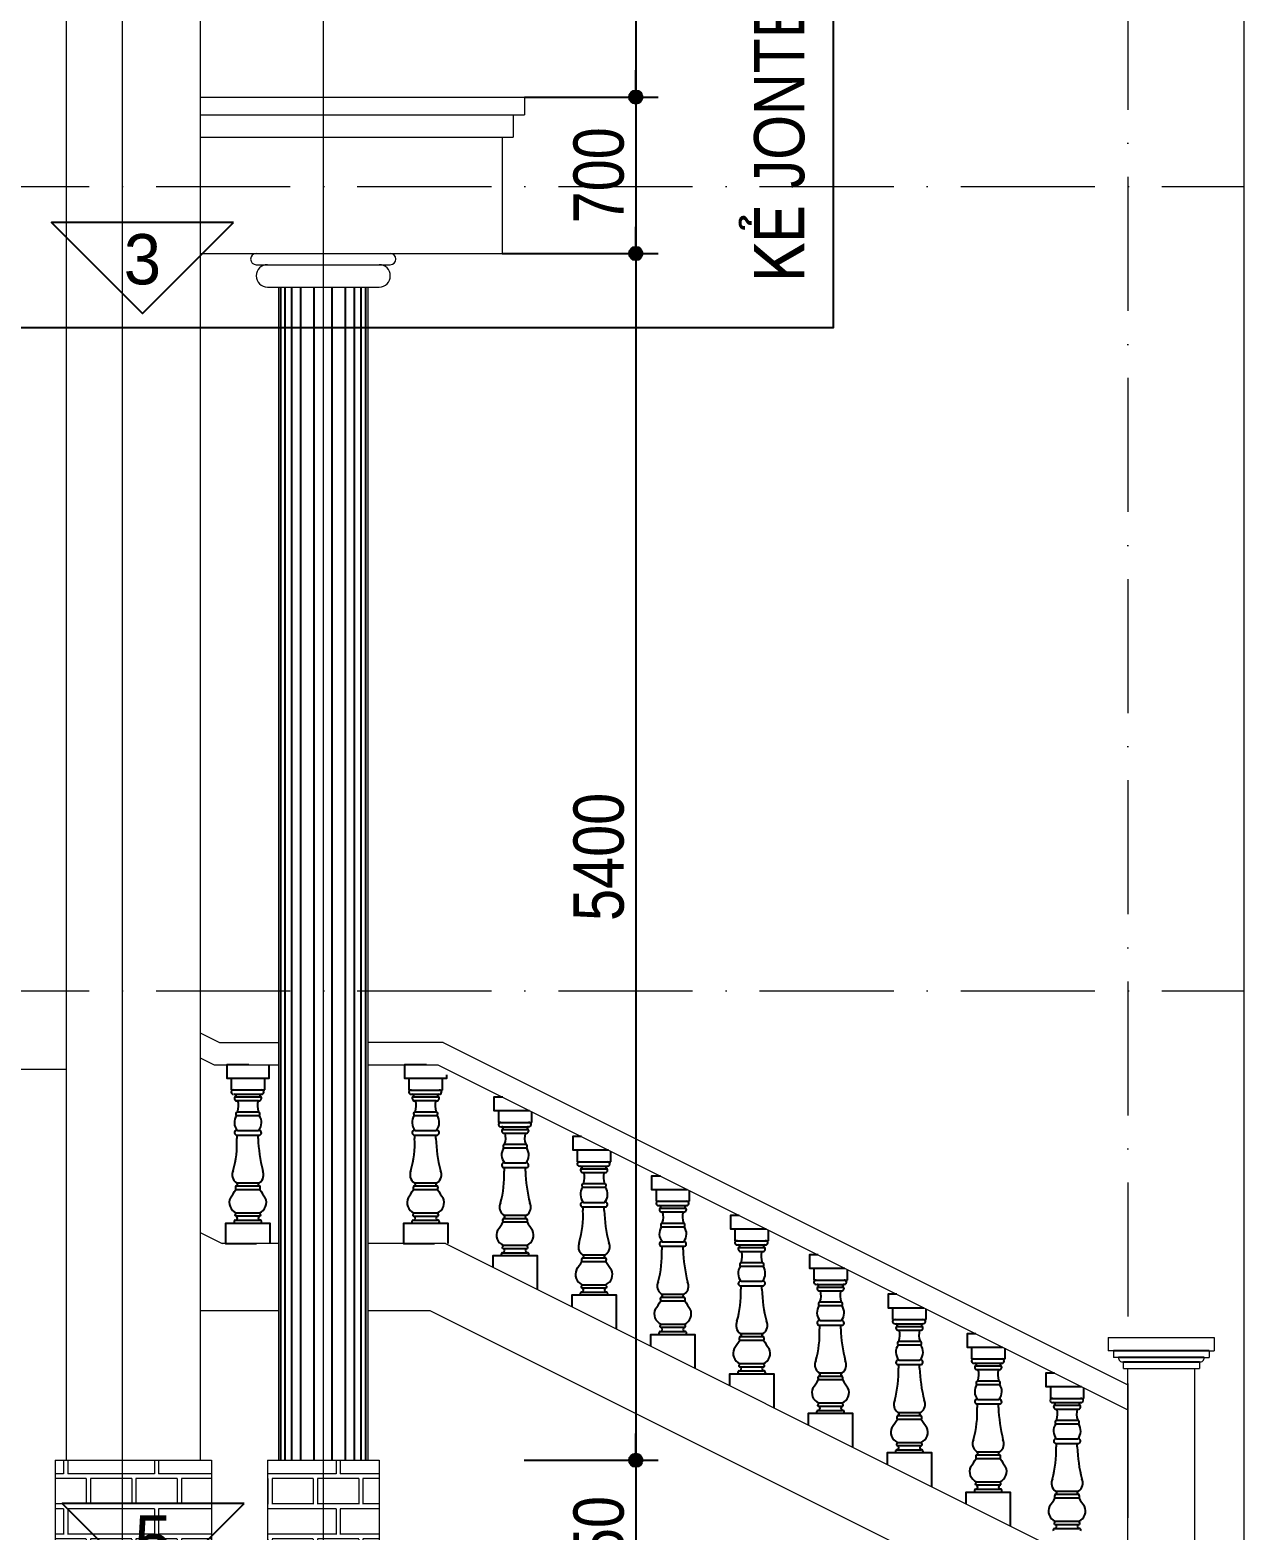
# Model space of a CAD drawing. Header units: millimetres. Extents: x 2594 to 27305, y 1526 to 19538.
# Drawn here: x 21233 to 26665, y 5228 to 11945 of the extents above; entities that cross this region are included whole.
import ezdxf
from ezdxf.enums import TextEntityAlignment as Align

# ---------------------------------------------------------------- set-up
doc = ezdxf.new("R2010")
doc.units = ezdxf.units.MM
doc.linetypes.add('ACAD_ISO10W100', pattern=[18, 12, -3, 0, -3])
for name, color, linetype in [('DIM', 1, 'Continuous'), ('HATCH', 8, 'Continuous'), ('TAGS', 60, 'Continuous'), ('TEXT', 7, 'Continuous')]:
    doc.layers.add(name, color=color, linetype=linetype)
for name, color, linetype, lineweight in [('HACHT', 8, 'Continuous', 5), ('NET-THAY', 2, 'Continuous', 13), ('TRUC', 24, 'Continuous', 0)]:
    doc.layers.add(name, color=color, linetype=linetype, lineweight=lineweight)
doc.styles.add('1', font='', dxfattribs={"height": 250})
doc.styles.add('AVO', font='')
doc.styles.add('HEL-CONDENSE', font='')
doc.styles.get('1').set_extended_font_data('VNI-Helve-Condense')
doc.styles.get('AVO').set_extended_font_data('VNI-Avo')
doc.styles.get('HEL-CONDENSE').set_extended_font_data('VNI-Helve-Condense')
doc.dimstyles.new('D100', dxfattribs={"dimtxt": 225, "dimasz": 1.2, "dimexe": 100, "dimexo": 0, "dimgap": 50, "dimtad": 1, "dimdec": 0, "dimzin": 13, "dimdsep": 46, "dimtxsty": 'HEL-CONDENSE', "dimblk": 'D50', "dimcen": 0, "dimclrd": 1, "dimclre": 1, "dimclrt": 7, "dimadec": 0, "dimazin": 0, "dimtfac": 1, "dimtdec": 0, "dimtmove": 0, "dimatfit": 3, "dimldrblk": 'D50', "dimfxl": 1, "dimtolj": 1, "dimtzin": 13, "dimarcsym": 0})
pattern_1 = [(180, (-1291695.48, -223911.3), (-3e-14, -270.968), [387.35, -19.05]), (180, (-1291695.48, -224025.6), (-3e-14, -270.968), [387.35, -19.05]), (180, (-1291797.08, -224046.8), (-3e-14, -270.968), [184.15, -19.05]), (180, (-1291797.08, -224161.1), (-3e-14, -270.968), [184.15, -19.05]), (270, (-1291695.5, -223911.3), (406.4, -7e-14), [114.3, -156.6672]), (270, (-1291676.43, -223911.3), (406.4, -7e-14), [114.3, -156.6672]), (270, (-1291797.08, -224046.8), (203.2, -4e-14), [114.3, -156.6672]), (270, (-1291778.03, -224046.8), (203.2, -4e-14), [114.3, -156.6672])]

# ---------------------------------------------------------------- blocks, each defined once
blk = doc.blocks.new('D50')
at = {"layer": 'DIM'}
blk.add_hatch(color=256, dxfattribs=at).paths.add_polyline_path([(25, 0, 1), (-25, 0, 1)])
blk.add_line((25, 0), (100, 0), dxfattribs=at)
blk.add_circle((0, 0), 25, dxfattribs=at)
blk = doc.blocks.new('*D119')
at = {"layer": 'DEFPOINTS', "color": 0, "linetype": 'Continuous', "transparency": 16777216}
for p in [(23440.2, 14844.6), (23445, 11644.6), (23943.5, 11644.6)]:
    blk.add_point(p, dxfattribs=at)
at = {"layer": 'DIM', "color": 1, "linetype": 'Continuous', "lineweight": -2, "transparency": 16777216}
for p, q in [((23440.2, 14844.6), (24043.5, 14844.6)), ((23943.5, 14843.4), (23943.5, 11645.8)), ((23445, 11644.6), (24043.5, 11644.6))]:
    blk.add_line(p, q, dxfattribs=at)
at = {"layer": 'DIM', "color": 1, "linetype": 'Continuous', "lineweight": -2, "transparency": 16777216, "xscale": 1.199999999999999, "yscale": 1.199999999999999, "zscale": 1.199999999999999}
for p, rotation in [((23943.5, 14844.6), 90), ((23943.5, 11644.6), 270)]:
    blk.add_blockref('D50', p, dxfattribs=dict(at, rotation=rotation))
at = {"layer": 'DIM', "color": 7, "linetype": 'Continuous', "transparency": 16777216, "insert": (23778.6, 13244.6), "char_height": 225, "attachment_point": 5, "rotation": 90, "style": 'HEL-CONDENSE'}
blk.add_mtext('\\A1;3200', dxfattribs=at)
blk = doc.blocks.new('*D120')
at = {"layer": 'DEFPOINTS', "color": 0, "linetype": 'Continuous', "transparency": 16777216}
for p in [(23445, 11644.6), (23345, 10944.6), (23943.5, 10944.6)]:
    blk.add_point(p, dxfattribs=at)
at = {"layer": 'DIM', "color": 1, "linetype": 'Continuous', "lineweight": -2, "transparency": 16777216}
for p, q in [((23445, 11644.6), (24043.5, 11644.6)), ((23943.5, 11643.4), (23943.5, 10945.8)), ((23345, 10944.6), (24043.5, 10944.6))]:
    blk.add_line(p, q, dxfattribs=at)
at = {"layer": 'DIM', "color": 1, "linetype": 'Continuous', "lineweight": -2, "transparency": 16777216, "xscale": 1.199999999999999, "yscale": 1.199999999999999, "zscale": 1.199999999999999}
for p, rotation in [((23943.5, 11644.6), 90), ((23943.5, 10944.6), 270)]:
    blk.add_blockref('D50', p, dxfattribs=dict(at, rotation=rotation))
at = {"layer": 'DIM', "color": 7, "linetype": 'Continuous', "transparency": 16777216, "insert": (23778.6, 11294.6), "char_height": 225, "attachment_point": 5, "rotation": 90, "style": 'HEL-CONDENSE'}
blk.add_mtext('\\A1;700', dxfattribs=at)
blk = doc.blocks.new('*D121')
at = {"layer": 'DEFPOINTS', "color": 0, "linetype": 'Continuous', "transparency": 16777216}
for p in [(23345, 10944.6), (23444.2, 5544.6), (23943.5, 5544.6)]:
    blk.add_point(p, dxfattribs=at)
at = {"layer": 'DIM', "color": 1, "linetype": 'Continuous', "lineweight": -2, "transparency": 16777216}
for p, q in [((23345, 10944.6), (24043.5, 10944.6)), ((23943.5, 10943.4), (23943.5, 5545.8)), ((23444.2, 5544.6), (24043.5, 5544.6))]:
    blk.add_line(p, q, dxfattribs=at)
at = {"layer": 'DIM', "color": 1, "linetype": 'Continuous', "lineweight": -2, "transparency": 16777216, "xscale": 1.199999999999999, "yscale": 1.199999999999999, "zscale": 1.199999999999999}
for p, rotation in [((23943.5, 10944.6), 90), ((23943.5, 5544.6), 270)]:
    blk.add_blockref('D50', p, dxfattribs=dict(at, rotation=rotation))
at = {"layer": 'DIM', "color": 7, "linetype": 'Continuous', "transparency": 16777216, "insert": (23778.6, 8244.6), "char_height": 225, "attachment_point": 5, "rotation": 90, "style": 'HEL-CONDENSE'}
blk.add_mtext('\\A1;5400', dxfattribs=at)
blk = doc.blocks.new('*D122')
at = {"layer": 'DEFPOINTS', "color": 0, "linetype": 'Continuous', "transparency": 16777216}
for p in [(23444.2, 5544.6), (23499.1, 4794.6), (23943.5, 4794.6)]:
    blk.add_point(p, dxfattribs=at)
at = {"layer": 'DIM', "color": 1, "linetype": 'Continuous', "lineweight": -2, "transparency": 16777216}
for p, q in [((23444.2, 5544.6), (24043.5, 5544.6)), ((23943.5, 5543.4), (23943.5, 4795.8)), ((23499.1, 4794.6), (24043.5, 4794.6))]:
    blk.add_line(p, q, dxfattribs=at)
at = {"layer": 'DIM', "color": 1, "linetype": 'Continuous', "lineweight": -2, "transparency": 16777216, "xscale": 1.199999999999999, "yscale": 1.199999999999999, "zscale": 1.199999999999999}
for p, rotation in [((23943.5, 5544.6), 90), ((23943.5, 4794.6), 270)]:
    blk.add_blockref('D50', p, dxfattribs=dict(at, rotation=rotation))
at = {"layer": 'DIM', "color": 7, "linetype": 'Continuous', "transparency": 16777216, "insert": (23778.6, 5169.6), "char_height": 225, "attachment_point": 5, "rotation": 90, "style": 'HEL-CONDENSE'}
blk.add_mtext('\\A1;750', dxfattribs=at)
blk = doc.blocks.new('TUONG-NAM')
at = {"layer": 'TAGS'}
blk.add_lwpolyline([(-452.5, -452.5), (452.5, -452.5), (0, 0)], close=True, dxfattribs=at)
at = {"layer": 'TAGS', "linetype": 'Continuous', "style": 'AVO'}
blk.add_attdef('KH-TUONG', text='', height=250, dxfattribs=at).set_placement((0.5, -269.3), align=Align.MIDDLE_CENTER)

msp = doc.modelspace()

# ---------------------------------------------------------------- hatches: boundary and pattern name
at = {"layer": 'HACHT'}
h = msp.add_hatch(dxfattribs=at)
h.set_pattern_fill('AR-BRELM', color=256, scale=2, angle=180, style=0)
h.set_pattern_definition(pattern_1)
h.paths.add_polyline_path([(21345.026, 5544.585), (21345.026, 4944.585), (21695.026, 4944.585), (21695.026, 5544.585)])
h.paths.add_polyline_path([(21345.026, 4944.585), (21345.026, 4794.585), (21695.026, 4794.585), (21695.026, 4944.585)])
h.paths.add_polyline_path([(22045.026, 4944.585), (22045.026, 5544.585), (21695.026, 5544.585), (21695.026, 4944.585)])
h.paths.add_polyline_path([(22045.026, 4794.585), (22045.026, 4944.585), (21695.026, 4944.585), (21695.026, 4794.585)])
h = msp.add_hatch(dxfattribs=at)
h.set_pattern_fill('AR-BRELM', color=256, scale=2, angle=180, style=0)
h.set_pattern_definition(pattern_1)
h.paths.add_polyline_path([(22295.026, 5544.585), (22295.026, 4944.585), (22445.026, 4944.585), (22445.026, 5544.585)])
h.paths.add_polyline_path([(22295.026, 4944.585), (22295.026, 4794.585), (22445.026, 4794.585), (22445.026, 4944.585)])
h.paths.add_polyline_path([(22795.026, 4944.585), (22795.026, 5544.585), (22445.026, 5544.585), (22445.026, 4944.585)])
h.paths.add_polyline_path([(22795.026, 4794.585), (22795.026, 4944.585), (22445.026, 4944.585), (22445.026, 4794.585)])

# ---------------------------------------------------------------- linework, layer by layer
at = {"layer": 'HATCH'}
for p, q in [((22355.026, 5544.585), (22355.026, 10794.585)), ((22375.026, 5544.585), (22375.026, 10794.585)), ((22405.026, 5544.585), (22405.026, 10794.585)), ((22445.026, 5544.585), (22445.026, 10794.585)), ((22505.026, 5544.585), (22505.026, 10794.585)), ((22585.026, 5544.585), (22585.026, 10794.585)), ((22645.026, 5544.585), (22645.026, 10794.585)), ((22685.026, 5544.585), (22685.026, 10794.585)), ((22715.026, 5544.585), (22715.026, 10794.585)), ((22735.026, 5544.585), (22735.026, 10794.585)), ((22155.468, 7000.062), (22260.845, 7000.062)), ((22160.896, 7020.366), (22255.417, 7020.366)), ((22950.772, 7000.008), (23056.148, 7000.008)), ((22956.2, 7020.312), (23050.721, 7020.312)), ((22253.845, 6984.124), (22253.845, 6984.124)), ((23049.148, 6984.07), (23049.148, 6984.07)), ((23351.219, 6854.849), (23456.596, 6854.849)), ((23356.647, 6875.153), (23451.168, 6875.153)), ((22155.912, 6786.16), (22259.401, 6786.16)), ((22951.216, 6786.106), (23054.705, 6786.106)), ((23449.596, 6838.911), (23449.596, 6838.911)), ((22154.296, 6756.228), (22261.017, 6756.228)), ((22155.912, 6772.366), (22259.401, 6772.366)), ((22949.6, 6756.174), (23056.321, 6756.174)), ((22951.216, 6772.312), (23054.705, 6772.312)), ((23704.005, 6678.456), (23809.382, 6678.456)), ((23709.433, 6698.76), (23803.954, 6698.76)), ((23802.382, 6662.518), (23802.382, 6662.518)), ((23350.047, 6611.015), (23456.768, 6611.015)), ((23351.663, 6640.947), (23455.152, 6640.947)), ((23351.663, 6627.153), (23455.152, 6627.153)), ((24062.219, 6522.367), (24156.74, 6522.367)), ((23704.449, 6464.554), (23807.938, 6464.554)), ((23704.449, 6450.76), (23807.938, 6450.76)), ((24056.792, 6502.063), (24162.168, 6502.063)), ((24155.168, 6486.125), (24155.168, 6486.125)), ((23702.833, 6434.622), (23809.554, 6434.622)), ((24409.578, 6325.67), (24514.954, 6325.67)), ((24415.005, 6345.974), (24509.527, 6345.974)), ((24055.619, 6258.229), (24162.34, 6258.229)), ((24057.235, 6288.161), (24160.724, 6288.161)), ((24057.235, 6274.367), (24160.724, 6274.367)), ((24507.954, 6309.732), (24507.954, 6309.732)), ((24762.364, 6149.277), (24867.74, 6149.277)), ((24767.791, 6169.581), (24862.313, 6169.581)), ((24860.74, 6133.339), (24860.74, 6133.339)), ((24408.405, 6081.836), (24515.126, 6081.836)), ((24410.021, 6111.768), (24513.51, 6111.768)), ((24410.021, 6097.974), (24513.51, 6097.974)), ((25120.578, 5993.188), (25215.099, 5993.188)), ((24762.807, 5935.374), (24866.297, 5935.374)), ((24762.807, 5921.581), (24866.297, 5921.581)), ((25115.15, 5972.884), (25220.526, 5972.884)), ((25213.526, 5956.946), (25213.526, 5956.946)), ((24761.191, 5905.443), (24867.913, 5905.443)), ((25467.936, 5796.491), (25573.313, 5796.491)), ((25473.364, 5816.795), (25567.885, 5816.795)), ((25566.313, 5780.553), (25566.313, 5780.553)), ((25113.977, 5729.05), (25220.699, 5729.05)), ((25115.594, 5758.981), (25219.083, 5758.981)), ((25115.594, 5745.188), (25219.083, 5745.188)), ((25468.38, 5582.588), (25571.869, 5582.588)), ((25820.722, 5620.097), (25926.099, 5620.097)), ((25826.15, 5640.402), (25920.671, 5640.402)), ((25919.099, 5604.16), (25919.099, 5604.16)), ((25466.764, 5552.657), (25573.485, 5552.657)), ((25468.38, 5568.794), (25571.869, 5568.794)), ((25819.55, 5376.264), (25926.271, 5376.264)), ((25821.166, 5406.195), (25924.655, 5406.195)), ((25821.166, 5392.401), (25924.655, 5392.401))]:
    msp.add_line(p, q, dxfattribs=at)
at = {"layer": 'HATCH', "ltscale": 100}
for p, q in [((22133.156, 7254.586), (22133.156, 7201.469)), ((22283.156, 7201.469), (22283.156, 7254.586)), ((22928.46, 7254.532), (22928.46, 7201.415)), ((23078.46, 7201.415), (23078.46, 7254.532)), ((22133.156, 7201.469), (22144.108, 7201.469)), ((22144.108, 7201.469), (22267.696, 7201.469)), ((22268.467, 7201.469), (22283.156, 7201.469)), ((22928.46, 7201.415), (22939.411, 7201.415)), ((22939.411, 7201.415), (23063, 7201.415)), ((23063.771, 7201.415), (23078.46, 7201.415)), ((22145.801, 7182.51), (22268.002, 7182.51)), ((22149.713, 7170.417), (22266.6, 7170.417)), ((22154.952, 7153.894), (22253.621, 7153.894)), ((22941.105, 7182.456), (23063.306, 7182.456)), ((22945.017, 7170.363), (23061.904, 7170.363)), ((22950.256, 7153.84), (23048.924, 7153.84)), ((22157.611, 7087.751), (22258.701, 7087.751)), ((22160.786, 7104.006), (22255.527, 7104.006)), ((22952.915, 7087.697), (23054.005, 7087.697)), ((22956.09, 7103.952), (23050.831, 7103.952)), ((23328.907, 7109.373), (23328.907, 7056.256)), ((23328.907, 7056.256), (23339.859, 7056.256)), ((23339.859, 7056.256), (23463.447, 7056.256)), ((23464.218, 7056.256), (23478.907, 7056.256)), ((23478.907, 7056.256), (23478.907, 7103.875)), ((22155.468, 7000.062), (22155.468, 7000.062)), ((22155.468, 7000.062), (22155.468, 7000.062)), ((22158.73, 7000.062), (22158.73, 6984.124)), ((22253.845, 6984.124), (22253.845, 7000.062)), ((22260.845, 7000.062), (22260.845, 7000.062)), ((22950.772, 7000.008), (22950.772, 7000.008)), ((22950.772, 7000.008), (22950.772, 7000.008)), ((22954.034, 7000.008), (22954.034, 6984.07)), ((23049.148, 6984.07), (23049.148, 7000.008)), ((23056.148, 7000.008), (23056.148, 7000.008)), ((23341.552, 7037.298), (23463.753, 7037.298)), ((23345.464, 7025.204), (23462.351, 7025.204)), ((23350.703, 7008.682), (23449.372, 7008.682)), ((23353.362, 6942.538), (23454.452, 6942.538)), ((23356.537, 6958.793), (23451.278, 6958.793)), ((23681.694, 6932.98), (23681.694, 6879.863)), ((23831.694, 6879.863), (23831.694, 6927.482)), ((23351.219, 6854.849), (23351.219, 6854.849)), ((23351.219, 6854.849), (23351.219, 6854.849)), ((23354.481, 6854.849), (23354.481, 6838.911)), ((23449.596, 6838.911), (23449.596, 6854.849)), ((23456.596, 6854.849), (23456.596, 6854.849)), ((23681.694, 6879.863), (23692.645, 6879.863)), ((23692.645, 6879.863), (23816.233, 6879.863)), ((23694.338, 6860.904), (23816.539, 6860.904)), ((23817.004, 6879.863), (23831.694, 6879.863)), ((23698.25, 6848.811), (23815.137, 6848.811)), ((23703.49, 6832.289), (23802.158, 6832.289)), ((23706.149, 6766.145), (23807.239, 6766.145)), ((23709.323, 6782.4), (23804.064, 6782.4)), ((24034.48, 6756.587), (24034.48, 6703.47)), ((24184.48, 6703.47), (24184.48, 6751.089)), ((22155.087, 6648.153), (22155.087, 6651.656)), ((22155.087, 6651.656), (22260.226, 6651.656)), ((22260.226, 6648.153), (22260.226, 6651.656)), ((22950.391, 6648.099), (22950.391, 6651.602)), ((22950.391, 6651.602), (23055.53, 6651.602)), ((23055.53, 6648.099), (23055.53, 6651.602)), ((23704.005, 6678.456), (23704.005, 6678.456)), ((23704.005, 6678.456), (23704.005, 6678.456)), ((23707.267, 6678.456), (23707.267, 6662.518)), ((23802.382, 6662.518), (23802.382, 6678.456)), ((23809.382, 6678.456), (23809.382, 6678.456)), ((24034.48, 6703.47), (24045.431, 6703.47)), ((24045.431, 6703.47), (24169.02, 6703.47)), ((24047.124, 6684.511), (24169.325, 6684.511)), ((24051.037, 6672.418), (24167.923, 6672.418)), ((24056.276, 6655.895), (24154.944, 6655.895)), ((24169.79, 6703.47), (24184.48, 6703.47)), ((22108.156, 6604.588), (22108.156, 6514.585)), ((22308.156, 6604.588), (22108.156, 6604.588)), ((22146.894, 6604.588), (22146.894, 6608.115)), ((22153.867, 6637.642), (22151.598, 6637.642)), ((22151.598, 6618.626), (22153.867, 6618.626)), ((22153.867, 6637.642), (22261.446, 6637.642)), ((22153.913, 6618.626), (22261.446, 6618.626)), ((22261.446, 6637.642), (22263.715, 6637.642)), ((22263.715, 6618.626), (22261.446, 6618.626)), ((22268.418, 6605.36), (22268.418, 6608.115)), ((22308.156, 6563.735), (22308.156, 6604.588)), ((22903.46, 6604.534), (22903.46, 6514.531)), ((23103.46, 6604.534), (22903.46, 6604.534)), ((22942.198, 6604.534), (22942.198, 6608.061)), ((22949.171, 6637.588), (22946.902, 6637.588)), ((22946.902, 6618.572), (22949.171, 6618.572)), ((22949.171, 6637.588), (23056.749, 6637.588)), ((22949.217, 6618.572), (23056.749, 6618.572)), ((23056.749, 6637.588), (23059.019, 6637.588)), ((23059.019, 6618.572), (23056.749, 6618.572)), ((23063.722, 6605.306), (23063.722, 6608.061)), ((23103.46, 6563.681), (23103.46, 6604.534)), ((24058.935, 6589.752), (24160.025, 6589.752)), ((24062.109, 6606.007), (24156.851, 6606.007)), ((24387.266, 6580.193), (24387.266, 6527.077)), ((24387.266, 6527.077), (24398.217, 6527.077)), ((24398.217, 6527.077), (24521.806, 6527.077)), ((24522.576, 6527.077), (24537.266, 6527.077)), ((24537.266, 6527.077), (24537.266, 6574.696)), ((23303.907, 6459.375), (23303.907, 6408.752)), ((23503.907, 6459.375), (23303.907, 6459.375)), ((23342.645, 6459.375), (23342.645, 6462.902)), ((23349.618, 6492.429), (23347.349, 6492.429)), ((23347.349, 6473.413), (23349.618, 6473.413)), ((23349.618, 6492.429), (23457.197, 6492.429)), ((23349.664, 6473.413), (23457.197, 6473.413)), ((23350.838, 6502.94), (23350.838, 6506.444)), ((23350.838, 6506.444), (23455.977, 6506.444)), ((23455.977, 6502.94), (23455.977, 6506.444)), ((23457.197, 6492.429), (23459.466, 6492.429)), ((23459.466, 6473.413), (23457.197, 6473.413)), ((23464.169, 6460.147), (23464.169, 6462.902)), ((24056.792, 6502.063), (24056.792, 6502.063)), ((24056.792, 6502.063), (24056.792, 6502.063)), ((24060.053, 6502.063), (24060.053, 6486.125)), ((24155.168, 6486.125), (24155.168, 6502.063)), ((24162.168, 6502.063), (24162.168, 6502.063)), ((24399.91, 6508.118), (24522.111, 6508.118)), ((24403.823, 6496.025), (24520.709, 6496.025)), ((24409.062, 6479.502), (24507.73, 6479.502)), ((24411.721, 6413.359), (24512.811, 6413.359)), ((24414.895, 6429.614), (24509.637, 6429.614)), ((24740.052, 6403.8), (24740.052, 6350.683)), ((24890.052, 6350.683), (24890.052, 6398.303)), ((23702.404, 6316.036), (23700.135, 6316.036)), ((23702.404, 6316.036), (23809.983, 6316.036)), ((23703.624, 6326.547), (23703.624, 6330.051)), ((23703.624, 6330.051), (23808.763, 6330.051)), ((23808.763, 6326.547), (23808.763, 6330.051)), ((23809.983, 6316.036), (23812.252, 6316.036)), ((24409.578, 6325.67), (24409.578, 6325.67)), ((24409.578, 6325.67), (24409.578, 6325.67)), ((24412.839, 6325.67), (24412.839, 6309.732)), ((24507.954, 6309.732), (24507.954, 6325.67)), ((24514.954, 6325.67), (24514.954, 6325.67)), ((24740.052, 6350.683), (24751.003, 6350.683)), ((24751.003, 6350.683), (24874.592, 6350.683)), ((24752.697, 6331.725), (24874.897, 6331.725)), ((24756.609, 6319.632), (24873.495, 6319.632)), ((24875.362, 6350.683), (24890.052, 6350.683)), ((23656.694, 6282.982), (23656.694, 6232.359)), ((23856.694, 6282.982), (23656.694, 6282.982)), ((23695.432, 6282.982), (23695.432, 6286.509)), ((23700.135, 6297.02), (23702.404, 6297.02)), ((23702.45, 6297.02), (23809.983, 6297.02)), ((23812.252, 6297.02), (23809.983, 6297.02)), ((23816.955, 6283.754), (23816.955, 6286.509)), ((24761.848, 6303.109), (24860.516, 6303.109)), ((24767.681, 6253.221), (24862.423, 6253.221)), ((24764.507, 6236.966), (24865.597, 6236.966)), ((25092.838, 6227.407), (25092.838, 6174.29)), ((25242.838, 6174.29), (25242.838, 6221.91)), ((24055.19, 6139.643), (24052.921, 6139.643)), ((24052.921, 6120.627), (24055.19, 6120.627)), ((24055.19, 6139.643), (24162.769, 6139.643)), ((24055.237, 6120.627), (24162.769, 6120.627)), ((24056.41, 6150.154), (24056.41, 6153.657)), ((24056.41, 6153.657), (24161.549, 6153.657)), ((24161.549, 6150.154), (24161.549, 6153.657)), ((24162.769, 6139.643), (24165.038, 6139.643)), ((24165.038, 6120.627), (24162.769, 6120.627)), ((24762.364, 6149.277), (24762.364, 6149.277)), ((24762.364, 6149.277), (24762.364, 6149.277)), ((24765.625, 6149.277), (24765.625, 6133.339)), ((24860.74, 6133.339), (24860.74, 6149.277)), ((24867.74, 6149.277), (24867.74, 6149.277)), ((25092.838, 6174.29), (25103.789, 6174.29)), ((25103.789, 6174.29), (25227.378, 6174.29)), ((25105.483, 6155.332), (25227.684, 6155.332)), ((25109.395, 6143.239), (25226.281, 6143.239)), ((25114.634, 6126.716), (25213.302, 6126.716)), ((25228.149, 6174.29), (25242.838, 6174.29)), ((24009.48, 6106.589), (24009.48, 6055.965)), ((24209.48, 6106.589), (24009.48, 6106.589)), ((24048.218, 6106.589), (24048.218, 6110.116)), ((24169.742, 6107.361), (24169.742, 6110.116)), ((25117.293, 6060.573), (25218.383, 6060.573)), ((25120.467, 6076.828), (25215.209, 6076.828)), ((25445.624, 6051.014), (25445.624, 5997.897)), ((25595.624, 5997.897), (25595.624, 6045.517)), ((25445.624, 5997.897), (25456.576, 5997.897)), ((25456.576, 5997.897), (25580.164, 5997.897)), ((25458.269, 5978.939), (25580.47, 5978.939)), ((25580.935, 5997.897), (25595.624, 5997.897)), ((24362.266, 5930.195), (24362.266, 5879.572)), ((24562.266, 5930.195), (24362.266, 5930.195)), ((24401.004, 5930.195), (24401.004, 5933.723)), ((24407.977, 5963.25), (24405.707, 5963.25)), ((24405.707, 5944.234), (24407.977, 5944.234)), ((24407.977, 5963.25), (24515.555, 5963.25)), ((24408.023, 5944.234), (24515.555, 5944.234)), ((24409.196, 5973.761), (24409.196, 5977.264)), ((24409.196, 5977.264), (24514.335, 5977.264)), ((24514.335, 5973.761), (24514.335, 5977.264)), ((24515.555, 5963.25), (24517.824, 5963.25)), ((24517.824, 5944.234), (24515.555, 5944.234)), ((24522.528, 5930.968), (24522.528, 5933.723)), ((25115.15, 5972.884), (25115.15, 5972.884)), ((25115.15, 5972.884), (25115.15, 5972.884)), ((25118.412, 5972.884), (25118.412, 5956.946)), ((25213.526, 5956.946), (25213.526, 5972.884)), ((25220.526, 5972.884), (25220.526, 5972.884)), ((25462.181, 5966.846), (25579.068, 5966.846)), ((25467.42, 5950.323), (25566.089, 5950.323)), ((25470.079, 5884.179), (25571.169, 5884.179)), ((25473.254, 5900.435), (25567.995, 5900.435)), ((25798.411, 5874.621), (25798.411, 5821.504)), ((25948.411, 5821.504), (25948.411, 5869.124)), ((24760.763, 5786.857), (24758.493, 5786.857)), ((24760.763, 5786.857), (24868.341, 5786.857)), ((24761.983, 5797.368), (24761.983, 5800.871)), ((24761.983, 5800.871), (24867.121, 5800.871)), ((24867.121, 5797.368), (24867.121, 5800.871)), ((24868.341, 5786.857), (24870.61, 5786.857)), ((25467.936, 5796.491), (25467.936, 5796.491)), ((25467.936, 5796.491), (25467.936, 5796.491)), ((25471.198, 5796.491), (25471.198, 5780.553)), ((25566.313, 5780.553), (25566.313, 5796.491)), ((25573.313, 5796.491), (25573.313, 5796.491)), ((25798.411, 5821.504), (25809.362, 5821.504)), ((25809.362, 5821.504), (25932.95, 5821.504)), ((25811.055, 5802.546), (25933.256, 5802.546)), ((25814.967, 5790.452), (25931.854, 5790.452)), ((25933.721, 5821.504), (25948.411, 5821.504)), ((24715.052, 5753.802), (24715.052, 5703.179)), ((24915.052, 5753.802), (24715.052, 5753.802)), ((24753.79, 5753.802), (24753.79, 5757.33)), ((24758.493, 5767.841), (24760.763, 5767.841)), ((24760.809, 5767.841), (24868.341, 5767.841)), ((24870.61, 5767.841), (24868.341, 5767.841)), ((24875.314, 5754.575), (24875.314, 5757.33)), ((25820.207, 5773.93), (25918.875, 5773.93)), ((25826.04, 5724.042), (25920.781, 5724.042)), ((25822.866, 5707.786), (25923.956, 5707.786)), ((25067.838, 5577.409), (25067.838, 5526.786)), ((25267.838, 5577.409), (25067.838, 5577.409)), ((25106.576, 5577.409), (25106.576, 5580.937)), ((25113.549, 5610.464), (25111.28, 5610.464)), ((25111.28, 5591.448), (25113.549, 5591.448)), ((25113.549, 5610.464), (25221.127, 5610.464)), ((25113.595, 5591.448), (25221.127, 5591.448)), ((25114.769, 5620.975), (25114.769, 5624.478)), ((25114.769, 5624.478), (25219.908, 5624.478)), ((25219.908, 5620.975), (25219.908, 5624.478)), ((25221.127, 5610.464), (25223.397, 5610.464)), ((25223.397, 5591.448), (25221.127, 5591.448)), ((25228.1, 5578.182), (25228.1, 5580.937)), ((25820.722, 5620.097), (25820.722, 5620.097)), ((25820.722, 5620.097), (25820.722, 5620.097)), ((25823.984, 5620.097), (25823.984, 5604.16)), ((25919.099, 5604.16), (25919.099, 5620.097)), ((25926.099, 5620.097), (25926.099, 5620.097)), ((25467.555, 5444.581), (25467.555, 5448.085)), ((25467.555, 5448.085), (25572.694, 5448.085)), ((25572.694, 5444.581), (25572.694, 5448.085)), ((25420.624, 5401.016), (25420.624, 5350.393)), ((25620.624, 5401.016), (25420.624, 5401.016)), ((25459.362, 5401.016), (25459.362, 5404.544)), ((25466.335, 5434.071), (25464.066, 5434.071)), ((25464.066, 5415.055), (25466.335, 5415.055)), ((25466.335, 5434.071), (25573.914, 5434.071)), ((25466.381, 5415.055), (25573.914, 5415.055)), ((25573.914, 5434.071), (25576.183, 5434.071)), ((25576.183, 5415.055), (25573.914, 5415.055)), ((25580.886, 5401.789), (25580.886, 5404.544)), ((25819.121, 5257.677), (25816.852, 5257.677)), ((25819.121, 5257.677), (25926.7, 5257.677)), ((25820.341, 5268.188), (25820.341, 5271.692)), ((25820.341, 5271.692), (25925.48, 5271.692)), ((25925.48, 5268.188), (25925.48, 5271.692)), ((25926.7, 5257.677), (25928.969, 5257.677)), ((25816.852, 5238.662), (25819.121, 5238.662)), ((25819.167, 5238.662), (25926.7, 5238.662)), ((25928.969, 5238.662), (25926.7, 5238.662))]:
    msp.add_line(p, q, dxfattribs=at)
at = {"layer": 'HATCH', "linetype": 'Continuous'}
for p, q in [((26509.026, 6034.585), (26081.026, 6034.585)), ((26487.026, 6004.585), (26103.026, 6004.585)), ((26125.026, 5984.585), (26465.026, 5984.585))]:
    msp.add_line(p, q, dxfattribs=at)
at = {"layer": 'HATCH', "ltscale": 100}
for points in [[(22212.259, 7314.586), (22113.157, 7314.586), (22113.157, 7254.586), (22303.156, 7254.586), (22303.156, 7314.585)], [(23007.563, 7314.532), (22908.461, 7314.532), (22908.461, 7254.532), (23098.46, 7254.532), (23098.46, 7269.083)], [(23347.913, 7169.373), (23308.908, 7169.373), (23308.908, 7109.373), (23467.913, 7109.373)], [(23700.699, 6992.98), (23661.694, 6992.98), (23661.694, 6932.98), (23820.699, 6932.98)], [(24053.485, 6816.587), (24014.48, 6816.587), (24014.48, 6756.587), (24173.485, 6756.587)], [(22308.156, 6514.585), (22308.156, 6604.588), (22108.156, 6604.588), (22108.156, 6514.585), (22247.012, 6514.585)], [(23103.46, 6514.531), (23103.46, 6604.534), (22903.46, 6604.534), (22903.46, 6514.531), (23042.315, 6514.531)], [(24406.271, 6640.193), (24367.266, 6640.193), (24367.266, 6580.193), (24526.271, 6580.193)], [(23503.907, 6308.752), (23503.907, 6459.375), (23303.907, 6459.375), (23303.907, 6408.752)], [(24759.057, 6463.8), (24720.053, 6463.8), (24720.053, 6403.8), (24879.057, 6403.8)], [(23856.694, 6132.359), (23856.694, 6282.982), (23656.694, 6282.982), (23656.694, 6232.359)], [(25111.844, 6287.407), (25072.839, 6287.407), (25072.839, 6227.407), (25231.844, 6227.407)], [(24209.48, 5955.965), (24209.48, 6106.589), (24009.48, 6106.589), (24009.48, 6055.965)], [(25464.63, 6111.014), (25425.625, 6111.014), (25425.625, 6051.014), (25584.63, 6051.014)], [(24562.266, 5779.572), (24562.266, 5930.195), (24362.266, 5930.195), (24362.266, 5879.572)], [(25817.416, 5934.621), (25778.411, 5934.621), (25778.411, 5874.621), (25937.416, 5874.621)], [(24915.052, 5603.179), (24915.052, 5753.802), (24715.052, 5753.802), (24715.052, 5703.179)], [(25267.838, 5426.786), (25267.838, 5577.409), (25067.838, 5577.409), (25067.838, 5526.786)], [(25620.624, 5250.393), (25620.624, 5401.016), (25420.624, 5401.016), (25420.624, 5350.393)]]:
    msp.add_lwpolyline(points, dxfattribs=at)
for centre, radius, start, end in [((22142.612, 7191.981), 9.605, 81.040631, 278.959369), ((22269.963, 7191.981), 9.605, 261.040631, 98.959369), ((22937.916, 7191.927), 9.605, 81.040631, 278.959369), ((23065.266, 7191.927), 9.605, 261.040631, 98.959369), ((22158.822, 7164.214), 11.021, 145.7449921, 290.5575887), ((22148.757, 7176.451), 6.11, 279.0074478, 98.5710373), ((22086.514, 7131.825), 79.31, 339.4660441, 16.1565114), ((22329.798, 7131.825), 79.31, 163.8434886, 200.5339559), ((22257.49, 7164.214), 11.021, 249.4424113, 34.2550079), ((22267.556, 7176.451), 6.11, 81.4289627, 260.9925522), ((22954.126, 7164.16), 11.021, 145.7449921, 290.5575887), ((22944.061, 7176.397), 6.11, 279.0074478, 98.5710373), ((22881.818, 7131.771), 79.31, 339.4660441, 16.1565114), ((23125.102, 7131.771), 79.31, 163.8434886, 200.5339559), ((23052.794, 7164.16), 11.021, 249.4424113, 34.2550079), ((23062.86, 7176.397), 6.11, 81.4289627, 260.9925522), ((22200.958, 7056.091), 53.677, 143.8562296, 221.7246439), ((22163.442, 7095.05), 9.342, 106.5212, 231.380323), ((22252.871, 7095.05), 9.342, 308.619677, 73.4788), ((22214.229, 7055.75), 54.789, 320.1915045, 35.7374427), ((22996.262, 7056.037), 53.677, 143.8562296, 221.7246439), ((22958.746, 7094.996), 9.342, 106.5212, 231.380323), ((23048.174, 7094.996), 9.342, 308.619677, 73.4788), ((23009.533, 7055.696), 54.789, 320.1915045, 35.7374427), ((23338.363, 7046.768), 9.605, 81.040631, 278.959369), ((23465.714, 7046.768), 9.605, 261.040631, 98.959369), ((22158.463, 7010.139), 10.513, 76.6174217, 253.4510612), ((22257.85, 7010.139), 10.513, 286.5489388, 103.3825783), ((22953.767, 7010.085), 10.513, 76.6174217, 253.4510612), ((23053.154, 7010.085), 10.513, 286.5489388, 103.3825783), ((23354.573, 7019.001), 11.021, 145.7449921, 290.5575887), ((23344.508, 7031.238), 6.11, 279.0074478, 98.5710373), ((23282.265, 6986.613), 79.31, 339.4660441, 16.1565114), ((23525.55, 6986.613), 79.31, 163.8434886, 200.5339559), ((23453.242, 7019.001), 11.021, 249.4424113, 34.2550079), ((23463.307, 7031.238), 6.11, 81.4289627, 260.9925522), ((21711.22, 6963.41), 447.989, 344.1762935, 2.6502406), ((22905.156, 7003.505), 651.6, 181.7044123, 194.4186813), ((22506.524, 6963.356), 447.989, 344.1762935, 2.6502406), ((23700.46, 7003.451), 651.6, 181.7044123, 194.4186813), ((23396.709, 6910.878), 53.677, 143.8562296, 221.7246439), ((23359.193, 6949.837), 9.342, 106.5212, 231.380323), ((23448.622, 6949.837), 9.342, 308.619677, 73.4788), ((23409.98, 6910.537), 54.789, 320.1915045, 35.7374427), ((23354.214, 6864.926), 10.513, 76.6174217, 253.4510612), ((23453.601, 6864.926), 10.513, 286.5489388, 103.3825783), ((23691.149, 6870.375), 9.605, 81.040631, 278.959369), ((23697.294, 6854.845), 6.11, 279.0074478, 98.5710373), ((23816.093, 6854.845), 6.11, 81.4289627, 260.9925522), ((23818.5, 6870.375), 9.605, 261.040631, 98.959369), ((22181.522, 6822.219), 43.657, 154.1526134, 235.686764), ((22154.993, 6779.263), 6.958, 277.583686, 82.416314), ((22260.319, 6779.263), 6.958, 97.583686, 262.416314), ((22234.791, 6822.219), 43.657, 304.313236, 25.8473866), ((22976.826, 6822.165), 43.657, 154.1526134, 235.686764), ((22950.297, 6779.209), 6.958, 277.583686, 82.416314), ((23055.623, 6779.209), 6.958, 97.583686, 262.416314), ((23030.094, 6822.165), 43.657, 304.313236, 25.8473866), ((22906.971, 6818.197), 447.989, 344.1762935, 2.6502406), ((24100.907, 6858.292), 651.6, 181.7044123, 194.4186813), ((23707.36, 6842.608), 11.021, 145.7449921, 290.5575887), ((23635.052, 6810.219), 79.31, 339.4660441, 16.1565114), ((23878.336, 6810.219), 79.31, 163.8434886, 200.5339559), ((23806.028, 6842.608), 11.021, 249.4424113, 34.2550079), ((22174.508, 6697.603), 49.882, 154.7328448, 247.0863122), ((21701.999, 7030.89), 529.161, 323.8710337, 328.7312947), ((22163.338, 6763.472), 11.586, 129.8623275, 218.7004174), ((22251.975, 6763.472), 11.586, 321.2995826, 50.1376725), ((22240.804, 6697.603), 49.882, 292.9136878, 25.2671552), ((22713.313, 7030.89), 529.161, 211.2687053, 216.1289663), ((22969.812, 6697.549), 49.882, 154.7328448, 247.0863122), ((22497.303, 7030.836), 529.161, 323.8710337, 328.7312947), ((22958.642, 6763.418), 11.586, 129.8623275, 218.7004174), ((23047.279, 6763.418), 11.586, 321.2995826, 50.1376725), ((23036.108, 6697.549), 49.882, 292.9136878, 25.2671552), ((23508.617, 7030.836), 529.161, 211.2687053, 216.1289663), ((23749.495, 6734.485), 53.677, 143.8562296, 221.7246439), ((23711.979, 6773.444), 9.342, 106.5212, 231.380323), ((23801.408, 6773.444), 9.342, 308.619677, 73.4788), ((23762.767, 6734.144), 54.789, 320.1915045, 35.7374427), ((23377.273, 6677.006), 43.657, 154.1526134, 235.686764), ((23430.542, 6677.006), 43.657, 304.313236, 25.8473866), ((23259.757, 6641.804), 447.989, 344.1762935, 2.6502406), ((23707, 6688.533), 10.513, 76.6174217, 253.4510612), ((24453.693, 6681.899), 651.6, 181.7044123, 194.4186813), ((23806.387, 6688.533), 10.513, 286.5489388, 103.3825783), ((24043.935, 6693.982), 9.605, 81.040631, 278.959369), ((24060.146, 6666.214), 11.021, 145.7449921, 290.5575887), ((24050.08, 6678.452), 6.11, 279.0074478, 98.5710373), ((23987.838, 6633.826), 79.31, 339.4660441, 16.1565114), ((24231.122, 6633.826), 79.31, 163.8434886, 200.5339559), ((24158.814, 6666.214), 11.021, 249.4424113, 34.2550079), ((24168.88, 6678.452), 6.11, 81.4289627, 260.9925522), ((24171.286, 6693.982), 9.605, 261.040631, 98.959369), ((22152.755, 6611.8), 6.923, 99.6260367, 212.1585941), ((22156.608, 6641.813), 6.519, 103.4923439, 219.7810576), ((22150.913, 6628.134), 9.956, 287.2611559, 72.7388441), ((22264.4, 6628.134), 9.956, 107.2611559, 252.7388441), ((22258.705, 6641.813), 6.519, 320.2189424, 76.5076561), ((22262.557, 6611.8), 6.923, 327.8414059, 80.3739633), ((22948.059, 6611.746), 6.923, 99.6260367, 212.1585941), ((22951.912, 6641.759), 6.519, 103.4923439, 219.7810576), ((22946.217, 6628.08), 9.956, 287.2611559, 72.7388441), ((23059.704, 6628.08), 9.956, 107.2611559, 252.7388441), ((23054.009, 6641.759), 6.519, 320.2189424, 76.5076561), ((23057.861, 6611.746), 6.923, 327.8414059, 80.3739633), ((22897.75, 6885.677), 529.161, 323.8710337, 328.7312947), ((23359.089, 6618.259), 11.586, 129.8623275, 218.7004174), ((23350.744, 6634.05), 6.958, 277.583686, 82.416314), ((23456.07, 6634.05), 6.958, 97.583686, 262.416314), ((23447.726, 6618.259), 11.586, 321.2995826, 50.1376725), ((23909.065, 6885.677), 529.161, 211.2687053, 216.1289663), ((24102.281, 6558.092), 53.677, 143.8562296, 221.7246439), ((24064.766, 6597.051), 9.342, 106.5212, 231.380323), ((24154.194, 6597.051), 9.342, 308.619677, 73.4788), ((24115.553, 6557.751), 54.789, 320.1915045, 35.7374427), ((23370.259, 6552.39), 49.882, 154.7328448, 247.0863122), ((23436.555, 6552.39), 49.882, 292.9136878, 25.2671552), ((23730.06, 6500.613), 43.657, 154.1526134, 235.686764), ((23783.328, 6500.613), 43.657, 304.313236, 25.8473866), ((24059.786, 6512.14), 10.513, 76.6174217, 253.4510612), ((24159.174, 6512.14), 10.513, 286.5489388, 103.3825783), ((24396.721, 6517.588), 9.605, 81.040631, 278.959369), ((24524.072, 6517.588), 9.605, 261.040631, 98.959369), ((23348.507, 6466.587), 6.923, 99.6260367, 212.1585941), ((23352.359, 6496.601), 6.519, 103.4923439, 219.7810576), ((23346.664, 6482.921), 9.956, 287.2611559, 72.7388441), ((23460.151, 6482.921), 9.956, 107.2611559, 252.7388441), ((23454.456, 6496.601), 6.519, 320.2189424, 76.5076561), ((23458.308, 6466.587), 6.923, 327.8414059, 80.3739633), ((23711.875, 6441.866), 11.586, 129.8623275, 218.7004174), ((23703.531, 6457.657), 6.958, 277.583686, 82.416314), ((23808.856, 6457.657), 6.958, 97.583686, 262.416314), ((23800.512, 6441.866), 11.586, 321.2995826, 50.1376725), ((23612.544, 6465.411), 447.989, 344.1762935, 2.6502406), ((24806.479, 6505.506), 651.6, 181.7044123, 194.4186813), ((24412.932, 6489.821), 11.021, 145.7449921, 290.5575887), ((24402.866, 6502.059), 6.11, 279.0074478, 98.5710373), ((24340.624, 6457.433), 79.31, 339.4660441, 16.1565114), ((24583.908, 6457.433), 79.31, 163.8434886, 200.5339559), ((24511.6, 6489.821), 11.021, 249.4424113, 34.2550079), ((24521.666, 6502.059), 6.11, 81.4289627, 260.9925522), ((23723.045, 6375.997), 49.882, 154.7328448, 247.0863122), ((23250.536, 6709.284), 529.161, 323.8710337, 328.7312947), ((23789.342, 6375.997), 49.882, 292.9136878, 25.2671552), ((24261.851, 6709.284), 529.161, 211.2687053, 216.1289663), ((24455.068, 6381.699), 53.677, 143.8562296, 221.7246439), ((24417.552, 6420.658), 9.342, 106.5212, 231.380323), ((24506.98, 6420.658), 9.342, 308.619677, 73.4788), ((24468.339, 6381.358), 54.789, 320.1915045, 35.7374427), ((23705.145, 6320.207), 6.519, 103.4923439, 219.7810576), ((23699.45, 6306.528), 9.956, 287.2611559, 72.7388441), ((23812.937, 6306.528), 9.956, 107.2611559, 252.7388441), ((23807.242, 6320.207), 6.519, 320.2189424, 76.5076561), ((24082.846, 6324.22), 43.657, 154.1526134, 235.686764), ((24136.114, 6324.22), 43.657, 304.313236, 25.8473866), ((24412.572, 6335.747), 10.513, 76.6174217, 253.4510612), ((24511.96, 6335.747), 10.513, 286.5489388, 103.3825783), ((24749.507, 6341.195), 9.605, 81.040631, 278.959369), ((24765.718, 6313.428), 11.021, 145.7449921, 290.5575887), ((24755.652, 6325.666), 6.11, 279.0074478, 98.5710373), ((24864.386, 6313.428), 11.021, 249.4424113, 34.2550079), ((24874.452, 6325.666), 6.11, 81.4289627, 260.9925522), ((24876.858, 6341.195), 9.605, 261.040631, 98.959369), ((23701.293, 6290.194), 6.923, 99.6260367, 212.1585941), ((23811.094, 6290.194), 6.923, 327.8414059, 80.3739633), ((23603.322, 6532.891), 529.161, 323.8710337, 328.7312947), ((24064.661, 6265.473), 11.586, 129.8623275, 218.7004174), ((24056.317, 6281.264), 6.958, 277.583686, 82.416314), ((24161.642, 6281.264), 6.958, 97.583686, 262.416314), ((24153.298, 6265.473), 11.586, 321.2995826, 50.1376725), ((24614.637, 6532.891), 529.161, 211.2687053, 216.1289663), ((23965.33, 6289.018), 447.989, 344.1762935, 2.6502406), ((25159.265, 6329.113), 651.6, 181.7044123, 194.4186813), ((24770.338, 6244.265), 9.342, 106.5212, 231.380323), ((24693.41, 6281.04), 79.31, 339.4660441, 16.1565114), ((24936.694, 6281.04), 79.31, 163.8434886, 200.5339559), ((24859.766, 6244.265), 9.342, 308.619677, 73.4788), ((24075.832, 6199.604), 49.882, 154.7328448, 247.0863122), ((24142.128, 6199.604), 49.882, 292.9136878, 25.2671552), ((24807.854, 6205.306), 53.677, 143.8562296, 221.7246439), ((24821.125, 6204.965), 54.789, 320.1915045, 35.7374427), ((24054.079, 6113.801), 6.923, 99.6260367, 212.1585941), ((24057.931, 6143.814), 6.519, 103.4923439, 219.7810576), ((24052.236, 6130.135), 9.956, 287.2611559, 72.7388441), ((24165.723, 6130.135), 9.956, 107.2611559, 252.7388441), ((24160.028, 6143.814), 6.519, 320.2189424, 76.5076561), ((24163.88, 6113.801), 6.923, 327.8414059, 80.3739633), ((24435.632, 6147.827), 43.657, 154.1526134, 235.686764), ((24488.9, 6147.827), 43.657, 304.313236, 25.8473866), ((24318.116, 6112.624), 447.989, 344.1762935, 2.6502406), ((24765.358, 6159.354), 10.513, 76.6174217, 253.4510612), ((25512.052, 6152.72), 651.6, 181.7044123, 194.4186813), ((24864.746, 6159.354), 10.513, 286.5489388, 103.3825783), ((25102.294, 6164.802), 9.605, 81.040631, 278.959369), ((25118.504, 6137.035), 11.021, 145.7449921, 290.5575887), ((25108.438, 6149.273), 6.11, 279.0074478, 98.5710373), ((25046.196, 6104.647), 79.31, 339.4660441, 16.1565114), ((25289.48, 6104.647), 79.31, 163.8434886, 200.5339559), ((25217.172, 6137.035), 11.021, 249.4424113, 34.2550079), ((25227.238, 6149.273), 6.11, 81.4289627, 260.9925522), ((25229.644, 6164.802), 9.605, 261.040631, 98.959369), ((23956.109, 6356.498), 529.161, 323.8710337, 328.7312947), ((24417.447, 6089.08), 11.586, 129.8623275, 218.7004174), ((24409.103, 6104.871), 6.958, 277.583686, 82.416314), ((24514.429, 6104.871), 6.958, 97.583686, 262.416314), ((24506.084, 6089.08), 11.586, 321.2995826, 50.1376725), ((24967.423, 6356.498), 529.161, 211.2687053, 216.1289663), ((25160.64, 6028.913), 53.677, 143.8562296, 221.7246439), ((25123.124, 6067.872), 9.342, 106.5212, 231.380323), ((25212.552, 6067.872), 9.342, 308.619677, 73.4788), ((25173.911, 6028.572), 54.789, 320.1915045, 35.7374427), ((24428.618, 6023.211), 49.882, 154.7328448, 247.0863122), ((24494.914, 6023.211), 49.882, 292.9136878, 25.2671552), ((24788.418, 5971.434), 43.657, 154.1526134, 235.686764), ((24841.686, 5971.434), 43.657, 304.313236, 25.8473866), ((25118.144, 5982.961), 10.513, 76.6174217, 253.4510612), ((25217.532, 5982.961), 10.513, 286.5489388, 103.3825783), ((25455.08, 5988.409), 9.605, 81.040631, 278.959369), ((25461.225, 5972.88), 6.11, 279.0074478, 98.5710373), ((25580.024, 5972.88), 6.11, 81.4289627, 260.9925522), ((25582.431, 5988.409), 9.605, 261.040631, 98.959369), ((24406.865, 5937.408), 6.923, 99.6260367, 212.1585941), ((24410.717, 5967.421), 6.519, 103.4923439, 219.7810576), ((24405.022, 5953.742), 9.956, 287.2611559, 72.7388441), ((24518.509, 5953.742), 9.956, 107.2611559, 252.7388441), ((24512.814, 5967.421), 6.519, 320.2189424, 76.5076561), ((24516.667, 5937.408), 6.923, 327.8414059, 80.3739633), ((24770.234, 5912.687), 11.586, 129.8623275, 218.7004174), ((24761.889, 5928.478), 6.958, 277.583686, 82.416314), ((24867.215, 5928.478), 6.958, 97.583686, 262.416314), ((24858.87, 5912.687), 11.586, 321.2995826, 50.1376725), ((24670.902, 5936.231), 447.989, 344.1762935, 2.6502406), ((25864.838, 5976.327), 651.6, 181.7044123, 194.4186813), ((25471.29, 5960.642), 11.021, 145.7449921, 290.5575887), ((25398.982, 5928.254), 79.31, 339.4660441, 16.1565114), ((25642.266, 5928.254), 79.31, 163.8434886, 200.5339559), ((25569.958, 5960.642), 11.021, 249.4424113, 34.2550079), ((24781.404, 5846.817), 49.882, 154.7328448, 247.0863122), ((24308.895, 6180.105), 529.161, 323.8710337, 328.7312947), ((24847.7, 5846.817), 49.882, 292.9136878, 25.2671552), ((25320.209, 6180.105), 529.161, 211.2687053, 216.1289663), ((25513.426, 5852.52), 53.677, 143.8562296, 221.7246439), ((25475.91, 5891.479), 9.342, 106.5212, 231.380323), ((25565.339, 5891.479), 9.342, 308.619677, 73.4788), ((25526.697, 5852.179), 54.789, 320.1915045, 35.7374427), ((24763.504, 5791.028), 6.519, 103.4923439, 219.7810576), ((24757.808, 5777.349), 9.956, 287.2611559, 72.7388441), ((24871.296, 5777.349), 9.956, 107.2611559, 252.7388441), ((24865.6, 5791.028), 6.519, 320.2189424, 76.5076561), ((25141.204, 5795.041), 43.657, 154.1526134, 235.686764), ((25194.472, 5795.041), 43.657, 304.313236, 25.8473866), ((25023.688, 5759.838), 447.989, 344.1762935, 2.6502406), ((25470.931, 5806.568), 10.513, 76.6174217, 253.4510612), ((26217.624, 5799.933), 651.6, 181.7044123, 194.4186813), ((25570.318, 5806.568), 10.513, 286.5489388, 103.3825783), ((25807.866, 5812.016), 9.605, 81.040631, 278.959369), ((25824.077, 5784.249), 11.021, 145.7449921, 290.5575887), ((25814.011, 5796.487), 6.11, 279.0074478, 98.5710373), ((25922.745, 5784.249), 11.021, 249.4424113, 34.2550079), ((25932.81, 5796.487), 6.11, 81.4289627, 260.9925522), ((25935.217, 5812.016), 9.605, 261.040631, 98.959369), ((24759.651, 5761.015), 6.923, 99.6260367, 212.1585941), ((24869.453, 5761.015), 6.923, 327.8414059, 80.3739633), ((24661.681, 6003.712), 529.161, 323.8710337, 328.7312947), ((25123.02, 5736.294), 11.586, 129.8623275, 218.7004174), ((25114.675, 5752.084), 6.958, 277.583686, 82.416314), ((25220.001, 5752.084), 6.958, 97.583686, 262.416314), ((25211.657, 5736.294), 11.586, 321.2995826, 50.1376725), ((25672.995, 6003.712), 529.161, 211.2687053, 216.1289663), ((25828.696, 5715.085), 9.342, 106.5212, 231.380323), ((25751.769, 5751.861), 79.31, 339.4660441, 16.1565114), ((25995.053, 5751.861), 79.31, 163.8434886, 200.5339559), ((25918.125, 5715.085), 9.342, 308.619677, 73.4788), ((25134.19, 5670.424), 49.882, 154.7328448, 247.0863122), ((25200.486, 5670.424), 49.882, 292.9136878, 25.2671552), ((25866.212, 5676.127), 53.677, 143.8562296, 221.7246439), ((25879.483, 5675.786), 54.789, 320.1915045, 35.7374427), ((25112.437, 5584.622), 6.923, 99.6260367, 212.1585941), ((25116.29, 5614.635), 6.519, 103.4923439, 219.7810576), ((25110.595, 5600.956), 9.956, 287.2611559, 72.7388441), ((25224.082, 5600.956), 9.956, 107.2611559, 252.7388441), ((25218.386, 5614.635), 6.519, 320.2189424, 76.5076561), ((25222.239, 5584.622), 6.923, 327.8414059, 80.3739633), ((25493.99, 5618.648), 43.657, 154.1526134, 235.686764), ((25467.461, 5575.691), 6.958, 277.583686, 82.416314), ((25572.787, 5575.691), 6.958, 97.583686, 262.416314), ((25547.258, 5618.648), 43.657, 304.313236, 25.8473866), ((25376.474, 5583.445), 447.989, 344.1762935, 2.6502406), ((25823.717, 5630.175), 10.513, 76.6174217, 253.4510612), ((26570.41, 5623.54), 651.6, 181.7044123, 194.4186813), ((25923.104, 5630.175), 10.513, 286.5489388, 103.3825783), ((25486.976, 5494.031), 49.882, 154.7328448, 247.0863122), ((25014.467, 5827.319), 529.161, 323.8710337, 328.7312947), ((25475.806, 5559.901), 11.586, 129.8623275, 218.7004174), ((25564.443, 5559.901), 11.586, 321.2995826, 50.1376725), ((25553.272, 5494.031), 49.882, 292.9136878, 25.2671552), ((26025.781, 5827.319), 529.161, 211.2687053, 216.1289663), ((25469.076, 5438.242), 6.519, 103.4923439, 219.7810576), ((25571.173, 5438.242), 6.519, 320.2189424, 76.5076561), ((25846.777, 5442.255), 43.657, 154.1526134, 235.686764), ((25900.045, 5442.255), 43.657, 304.313236, 25.8473866), ((25465.223, 5408.229), 6.923, 99.6260367, 212.1585941), ((25463.381, 5424.563), 9.956, 287.2611559, 72.7388441), ((25576.868, 5424.563), 9.956, 107.2611559, 252.7388441), ((25575.025, 5408.229), 6.923, 327.8414059, 80.3739633), ((25367.253, 5650.926), 529.161, 323.8710337, 328.7312947), ((25828.592, 5383.508), 11.586, 129.8623275, 218.7004174), ((25820.248, 5399.298), 6.958, 277.583686, 82.416314), ((25925.573, 5399.298), 6.958, 97.583686, 262.416314), ((25917.229, 5383.508), 11.586, 321.2995826, 50.1376725), ((26378.568, 5650.926), 529.161, 211.2687053, 216.1289663), ((25839.762, 5317.638), 49.882, 154.7328448, 247.0863122), ((25906.059, 5317.638), 49.882, 292.9136878, 25.2671552), ((25821.862, 5261.849), 6.519, 103.4923439, 219.7810576), ((25816.167, 5248.17), 9.956, 287.2611559, 72.7388441), ((25929.654, 5248.17), 9.956, 107.2611559, 252.7388441), ((25923.959, 5261.849), 6.519, 320.2189424, 76.5076561), ((25818.01, 5231.836), 6.923, 99.6260367, 212.1585941), ((25927.811, 5231.836), 6.923, 327.8414059, 80.3739633)]:
    msp.add_arc(centre, radius, start, end, dxfattribs=at)
at = {"layer": 'NET-THAY'}
for p, q in [((21395.026, 14844.585), (21395.026, 5544.585)), ((21995.026, 14844.585), (21995.026, 5544.585)), ((21995.026, 14844.585), (21995.026, 5544.585)), ((23445.026, 11644.585), (23445.026, 11564.585)), ((23395.026, 11564.585), (23395.026, 11464.585)), ((23345.026, 11464.585), (23345.026, 10944.585)), ((22345.026, 10794.585), (22345.026, 5544.585)), ((22345.026, 10794.585), (22345.026, 5544.585)), ((22745.026, 10794.585), (22745.026, 5544.585)), ((22745.026, 10794.585), (22745.026, 5544.585)), ((23081.094, 7414.585), (22745.026, 7414.585)), ((23081.094, 7414.585), (26145.026, 5882.619)), ((17945.026, 7294.585), (21395.026, 7294.585)), ((21395.026, 7294.585), (21395.026, 5544.585)), ((22745.026, 7314.585), (23057.487, 7314.585)), ((23057.487, 7314.585), (26145.026, 5770.816)), ((21995.026, 6563.192), (22092.24, 6514.585)), ((22345.026, 6514.585), (22092.24, 6514.585)), ((23092.24, 6514.585), (22745.026, 6514.585)), ((23092.24, 6514.585), (26145.026, 4988.192)), ((26056.763, 6094.585), (26531.026, 6094.585)), ((26056.763, 6094.585), (26056.763, 6034.585)), ((26531.026, 6094.585), (26531.026, 6034.585)), ((26081.026, 6034.585), (26056.763, 6034.585)), ((26081.026, 6034.585), (26081.026, 6004.585)), ((26103.026, 6004.585), (26081.026, 6004.585)), ((26125.026, 5954.582), (26125.026, 5984.585)), ((26465.026, 5984.585), (26465.026, 5954.582)), ((26487.026, 6004.585), (26509.026, 6004.585)), ((26509.026, 6034.585), (26509.026, 6004.585)), ((26509.026, 6034.585), (26531.026, 6034.585)), ((26125.026, 5954.582), (26465.026, 5954.582)), ((26145.026, 5018.192), (26145.026, 5954.582)), ((26445.026, 4794.585), (26445.026, 5954.582)), ((21345.026, 5544.585), (21345.026, 4794.585)), ((21345.026, 5544.585), (22045.026, 5544.585)), ((21345.026, 5544.585), (21345.026, 4794.585)), ((21345.026, 5544.585), (22045.026, 5544.585)), ((22045.026, 5544.585), (22045.026, 4794.585)), ((22045.026, 5544.585), (22045.026, 4794.585)), ((22295.026, 5544.585), (22295.026, 4794.585)), ((22295.026, 5544.585), (22795.026, 5544.585)), ((22295.026, 5544.585), (22295.026, 4794.585)), ((22295.026, 5544.585), (22795.026, 5544.585)), ((22795.026, 5544.585), (22795.026, 4794.585)), ((22795.026, 5544.585), (22795.026, 4794.585))]:
    msp.add_line(p, q, dxfattribs=at)
for points in [[(21995.026, 11644.585), (23445.026, 11644.585)], [(21995.026, 11564.585), (23445.026, 11564.585)], [(21995.026, 11464.585), (23395.026, 11464.585)], [(21995.026, 10944.585), (23345.026, 10944.585)], [(22245.026, 10894.585), (22845.026, 10894.585)], [(22295.026, 10794.585), (22795.026, 10794.585)], [(21995.026, 7457.619), (22081.094, 7414.585), (22345.026, 7414.585)], [(21995.026, 7345.816), (22057.487, 7314.585), (22345.026, 7314.585)], [(21995.026, 6214.585), (22345.026, 6214.585)], [(22745.026, 6214.585), (23021.419, 6214.585), (25861.419, 4794.585)]]:
    msp.add_lwpolyline(points, dxfattribs=at)
for centre, radius, start, end in [((22245.026, 10919.585), 25, 90, 270), ((22295.026, 10844.585), 50, 90, 270), ((22795.026, 10844.585), 50, 270, 90), ((22845.026, 10919.585), 25, 270, 90), ((26123.089, 6004.554), 20.063, 179.91109, 275.541532), ((26466.964, 6004.554), 20.063, 264.458468, 0.08891)]:
    msp.add_arc(centre, radius, start, end, dxfattribs=at)
at = {"layer": 'TEXT'}
msp.add_line((24827.27, 10612.017), (20845.026, 10612.017), dxfattribs=at)
msp.add_lwpolyline([(24827.27, 14844.585), (24827.27, 10612.017), (24827.27, 10612.017)], dxfattribs=at)
at = {"layer": 'TRUC', "linetype": 'ACAD_ISO10W100', "ltscale": 50}
for p, q in [((26145.026, 18488.767), (26145.026, 4282.607)), ((5595.427, 11244.585), (26664.771, 11244.585)), ((5595.427, 7644.585), (26664.771, 7644.585))]:
    msp.add_line(p, q, dxfattribs=at)
at = {"layer": 'TRUC', "linetype": 'ACAD_ISO10W100', "ltscale": 0.2}
msp.add_lwpolyline([(5595.427, 18488.767), (26664.771, 18488.767), (26664.771, 4282.607), (5595.427, 4282.607)], close=True, dxfattribs=at)
for points in [[(21645.026, 18488.767), (21645.026, 4282.607)], [(22545.026, 18488.767), (22545.026, 4282.607)]]:
    msp.add_lwpolyline(points, dxfattribs=at)

# ---------------------------------------------------------------- block references
at = {"layer": 'TAGS', "linetype": 'Continuous'}
ref = msp.add_blockref('TUONG-NAM', (21736.477, 10676.679), dxfattribs=dict(at, xscale=0.8999999999068677, yscale=0.9000000000232831, zscale=0.9, rotation=180))
ref.add_attrib('KH-TUONG', '3', dxfattribs={"color": 7, "linetype": 'Continuous', "height": 225, "style": 'AVO'}).set_placement((21736.032, 10919.033), align=Align.MIDDLE_CENTER)
ref = msp.add_blockref('TUONG-NAM', (21784.479, 4943.544), dxfattribs=dict(at, xscale=0.8999999999068677, yscale=0.9000000000232831, zscale=0.9, rotation=180))
ref.add_attrib('KH-TUONG', '5', dxfattribs={"color": 7, "linetype": 'Continuous', "height": 225, "style": 'AVO'}).set_placement((21784.035, 5185.898), align=Align.MIDDLE_CENTER)

# ---------------------------------------------------------------- texts
at = {"layer": 'TEXT', "insert": (24472.599, 12709.202), "char_height": 225, "attachment_point": 2, "rotation": 90, "style": '1'}
msp.add_mtext(' KEÛ JONTE SAÂU 10 ROÄNG 60mm', dxfattribs=at)

# ---------------------------------------------------------------- dimensions: what is measured, and where the dimension line sits
at = {"layer": 'DIM', "linetype": 'Continuous'}
for base, p1, p2, picture, middle in [((23943.456, 11644.585), (23440.173, 14844.585), (23445.026, 11644.585), '*D119', (23778.556, 13244.585)), ((23943.456, 10944.585), (23445.026, 11644.585), (23345.026, 10944.585), '*D120', (23778.556, 11294.585)), ((23943.456, 5544.585), (23345.026, 10944.585), (23444.241, 5544.585), '*D121', (23778.556, 8244.585)), ((23943.456, 4794.585), (23444.241, 5544.585), (23499.143, 4794.585), '*D122', (23778.556, 5169.585))]:
    dim = msp.add_linear_dim(base=base, p1=p1, p2=p2, angle=90, dimstyle='D100', override={"dimtmove": 1}, dxfattribs=at)
    dim.commit()
    dim.dimension.update_dxf_attribs({"geometry": picture, "text_midpoint": middle})

doc.saveas('drawing.dxf')
